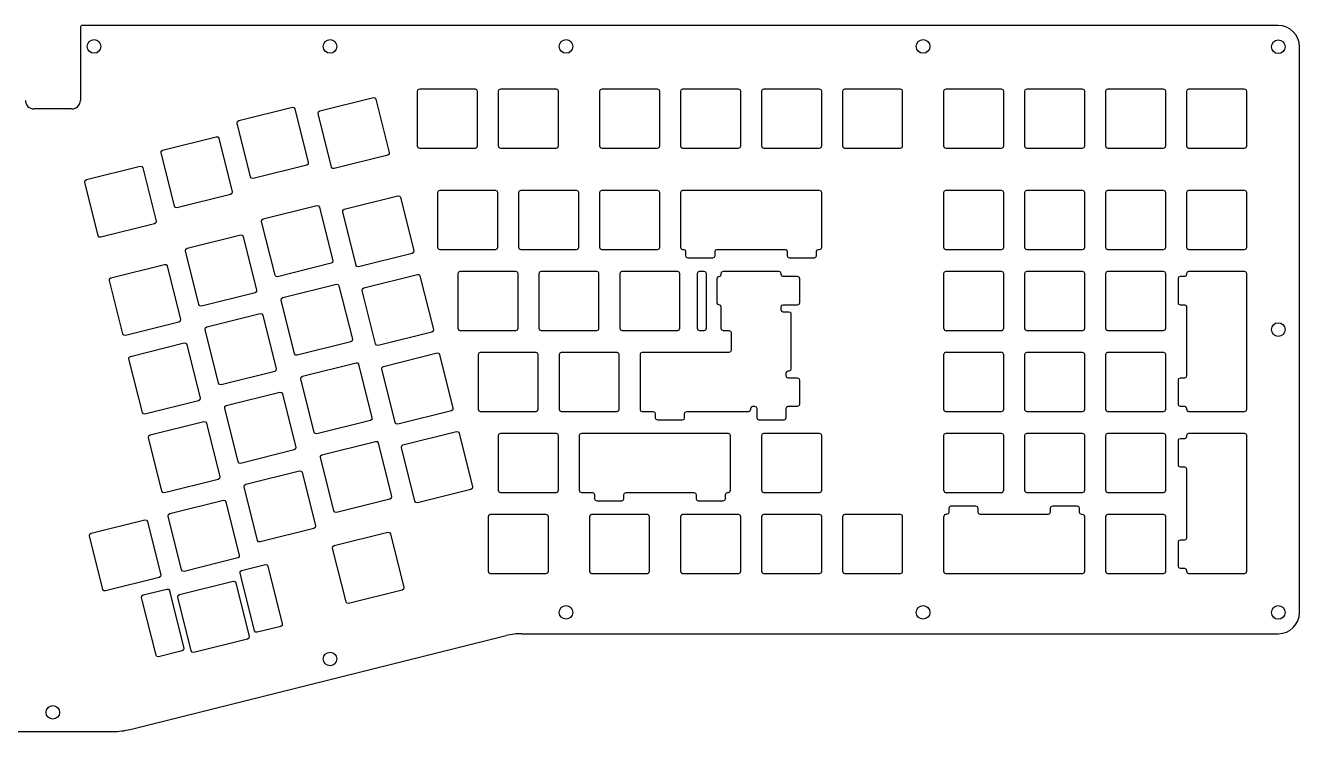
# Model space of a CAD drawing. Header units: millimetres. Extents: x -233 to 233, y -83 to 83.
# Drawn here: x -66.3 to 233.5, y -83 to 83 of the extents above; entities that cross this region are included whole.
import ezdxf

# ---------------------------------------------------------------- set-up
doc = ezdxf.new("R2010")
doc.units = ezdxf.units.MM
doc.layers.add('CUTOUTS', color=1, linetype='CONTINUOUS')
doc.layers.add('PERIMETER', color=5, linetype='CONTINUOUS')

msp = doc.modelspace()

# ---------------------------------------------------------------- linework, layer by layer
at = {"layer": 'CUTOUTS'}
for p, q in [((2.95, 62.93), (15.57, 66.07)), ((15.57, 66.07), (15.95, 66.02)), ((15.95, 66.02), (16.17, 65.71)), ((25.99, 67.6), (26.14, 67.95)), ((25.99, 54.6), (25.99, 67.6)), ((26.14, 67.95), (26.49, 68.1)), ((26.49, 68.1), (39.49, 68.1)), ((39.49, 68.1), (39.85, 67.95)), ((39.85, 67.95), (39.99, 67.6)), ((39.99, 67.6), (39.99, 54.6)), ((45.04, 67.6), (45.19, 67.95)), ((45.04, 54.6), (45.04, 67.6)), ((45.19, 67.95), (45.54, 68.1)), ((45.54, 68.1), (58.54, 68.1)), ((58.54, 68.1), (58.9, 67.95)), ((58.9, 67.95), (59.04, 67.6)), ((59.04, 67.6), (59.04, 54.6)), ((68.86, 67.6), (69, 67.95)), ((68.86, 54.6), (68.86, 67.6)), ((69, 67.95), (69.36, 68.1)), ((69.36, 68.1), (82.36, 68.1)), ((82.36, 68.1), (82.71, 67.95)), ((82.71, 67.95), (82.86, 67.6)), ((82.86, 67.6), (82.86, 54.6)), ((87.91, 67.6), (88.05, 67.95)), ((87.91, 54.6), (87.91, 67.6)), ((88.05, 67.95), (88.41, 68.1)), ((88.41, 68.1), (101.41, 68.1)), ((101.41, 68.1), (101.76, 67.95)), ((101.76, 67.95), (101.91, 67.6)), ((101.91, 67.6), (101.91, 54.6)), ((106.96, 67.6), (107.1, 67.95)), ((106.96, 54.6), (106.96, 67.6)), ((107.1, 67.95), (107.46, 68.1)), ((107.46, 68.1), (120.46, 68.1)), ((120.46, 68.1), (120.81, 67.95)), ((120.81, 67.95), (120.96, 67.6)), ((120.96, 67.6), (120.96, 54.6)), ((126.01, 67.6), (126.15, 67.95)), ((126.01, 54.6), (126.01, 67.6)), ((126.15, 67.95), (126.51, 68.1)), ((126.51, 68.1), (139.51, 68.1)), ((139.51, 68.1), (139.86, 67.95)), ((139.86, 67.95), (140.01, 67.6)), ((140.01, 67.6), (140.01, 54.6)), ((149.8, 67.6), (149.94, 67.95)), ((149.8, 54.6), (149.8, 67.6)), ((149.94, 67.95), (150.3, 68.1)), ((150.3, 68.1), (163.3, 68.1)), ((163.3, 68.1), (163.65, 67.95)), ((163.65, 67.95), (163.8, 67.6)), ((163.8, 67.6), (163.8, 54.6)), ((168.85, 67.6), (168.99, 67.95)), ((168.85, 54.6), (168.85, 67.6)), ((168.99, 67.95), (169.35, 68.1)), ((169.35, 68.1), (182.35, 68.1)), ((182.35, 68.1), (182.7, 67.95)), ((182.7, 67.95), (182.85, 67.6)), ((182.85, 67.6), (182.85, 54.6)), ((187.9, 67.6), (188.04, 67.95)), ((187.9, 54.6), (187.9, 67.6)), ((188.04, 67.95), (188.4, 68.1)), ((188.4, 68.1), (201.4, 68.1)), ((201.4, 68.1), (201.75, 67.95)), ((201.75, 67.95), (201.9, 67.6)), ((201.9, 67.6), (201.9, 54.6)), ((206.95, 67.6), (207.09, 67.95)), ((206.95, 54.6), (206.95, 67.6)), ((207.09, 67.95), (207.45, 68.1)), ((207.45, 68.1), (220.45, 68.1)), ((220.45, 68.1), (220.8, 67.95)), ((220.8, 67.95), (220.95, 67.6)), ((220.95, 67.6), (220.95, 54.6)), ((-16.11, 60.63), (-3.49, 63.78)), ((-3.49, 63.78), (-3.11, 63.72)), ((-3.11, 63.72), (-2.89, 63.41)), ((-2.89, 63.41), (0.26, 50.8)), ((16.17, 65.71), (19.32, 53.1)), ((-16.47, 60.02), (-16.41, 60.4)), ((-13.33, 47.41), (-16.47, 60.02)), ((-16.41, 60.4), (-16.11, 60.63)), ((2.59, 62.32), (2.65, 62.7)), ((5.73, 49.71), (2.59, 62.32)), ((2.65, 62.7), (2.95, 62.93)), ((-34.01, 53.71), (-21.4, 56.86)), ((-21.4, 56.86), (-21.02, 56.8)), ((-21.02, 56.8), (-20.79, 56.49)), ((-20.79, 56.49), (-17.65, 43.88)), ((26.14, 54.25), (25.99, 54.6)), ((26.49, 54.1), (26.14, 54.25)), ((39.49, 54.1), (26.49, 54.1)), ((39.85, 54.25), (39.49, 54.1)), ((39.99, 54.6), (39.85, 54.25)), ((45.19, 54.25), (45.04, 54.6)), ((45.54, 54.1), (45.19, 54.25)), ((58.54, 54.1), (45.54, 54.1)), ((58.9, 54.25), (58.54, 54.1)), ((59.04, 54.6), (58.9, 54.25)), ((69, 54.25), (68.86, 54.6)), ((69.36, 54.1), (69, 54.25)), ((82.36, 54.1), (69.36, 54.1)), ((82.71, 54.25), (82.36, 54.1)), ((82.86, 54.6), (82.71, 54.25)), ((88.05, 54.25), (87.91, 54.6)), ((88.41, 54.1), (88.05, 54.25)), ((101.41, 54.1), (88.41, 54.1)), ((101.76, 54.25), (101.41, 54.1)), ((101.91, 54.6), (101.76, 54.25)), ((107.1, 54.25), (106.96, 54.6)), ((107.46, 54.1), (107.1, 54.25)), ((120.46, 54.1), (107.46, 54.1)), ((120.81, 54.25), (120.46, 54.1)), ((120.96, 54.6), (120.81, 54.25)), ((126.15, 54.25), (126.01, 54.6)), ((126.51, 54.1), (126.15, 54.25)), ((139.51, 54.1), (126.51, 54.1)), ((139.86, 54.25), (139.51, 54.1)), ((140.01, 54.6), (139.86, 54.25)), ((149.94, 54.25), (149.8, 54.6)), ((150.3, 54.1), (149.94, 54.25)), ((163.3, 54.1), (150.3, 54.1)), ((163.65, 54.25), (163.3, 54.1)), ((163.8, 54.6), (163.65, 54.25)), ((168.99, 54.25), (168.85, 54.6)), ((169.35, 54.1), (168.99, 54.25)), ((182.35, 54.1), (169.35, 54.1)), ((182.7, 54.25), (182.35, 54.1)), ((182.85, 54.6), (182.7, 54.25)), ((188.04, 54.25), (187.9, 54.6)), ((188.4, 54.1), (188.04, 54.25)), ((201.4, 54.1), (188.4, 54.1)), ((201.75, 54.25), (201.4, 54.1)), ((201.9, 54.6), (201.75, 54.25)), ((207.09, 54.25), (206.95, 54.6)), ((207.45, 54.1), (207.09, 54.25)), ((220.45, 54.1), (207.45, 54.1)), ((220.8, 54.25), (220.45, 54.1)), ((220.95, 54.6), (220.8, 54.25)), ((-34.38, 53.11), (-34.32, 53.48)), ((-31.23, 40.49), (-34.38, 53.11)), ((-34.32, 53.48), (-34.01, 53.71)), ((18.95, 52.49), (6.34, 49.35)), ((19.26, 52.72), (18.95, 52.49)), ((19.32, 53.1), (19.26, 52.72)), ((-51.92, 46.79), (-39.31, 49.94)), ((-39.31, 49.94), (-38.93, 49.88)), ((-38.93, 49.88), (-38.7, 49.57)), ((-38.7, 49.57), (-35.56, 36.96)), ((-0.11, 50.19), (-12.72, 47.05)), ((0.2, 50.42), (-0.11, 50.19)), ((0.26, 50.8), (0.2, 50.42)), ((5.96, 49.4), (5.73, 49.71)), ((6.34, 49.35), (5.96, 49.4)), ((-52.29, 46.19), (-52.23, 46.57)), ((-49.14, 33.57), (-52.29, 46.19)), ((-52.23, 46.57), (-51.92, 46.79)), ((-13.1, 47.1), (-13.33, 47.41)), ((-12.72, 47.05), (-13.1, 47.1)), ((-18.01, 43.27), (-30.63, 40.13)), ((-17.71, 43.5), (-18.01, 43.27)), ((-17.65, 43.88), (-17.71, 43.5)), ((8.71, 39.82), (21.33, 42.97)), ((21.33, 42.97), (21.71, 42.91)), ((21.71, 42.91), (21.93, 42.6)), ((21.93, 42.6), (25.08, 29.99)), ((30.76, 43.79), (30.9, 44.14)), ((30.76, 30.79), (30.76, 43.79)), ((30.9, 44.14), (31.26, 44.29)), ((31.26, 44.29), (44.26, 44.29)), ((44.26, 44.29), (44.61, 44.14)), ((44.61, 44.14), (44.76, 43.79)), ((44.76, 43.79), (44.76, 30.79)), ((49.81, 43.79), (49.95, 44.14)), ((49.81, 30.79), (49.81, 43.79)), ((49.95, 44.14), (50.31, 44.29)), ((50.31, 44.29), (63.31, 44.29)), ((63.31, 44.29), (63.66, 44.14)), ((63.66, 44.14), (63.81, 43.79)), ((63.81, 43.79), (63.81, 30.79)), ((68.86, 43.79), (69, 44.14)), ((68.86, 30.79), (68.86, 43.79)), ((69, 44.14), (69.36, 44.29)), ((69.36, 44.29), (82.36, 44.29)), ((82.36, 44.29), (82.71, 44.14)), ((82.71, 44.14), (82.86, 43.79)), ((82.86, 43.79), (82.86, 30.79)), ((87.91, 43.79), (88.05, 44.14)), ((87.91, 30.79), (87.91, 43.79)), ((88.05, 44.14), (88.41, 44.29)), ((88.41, 44.29), (120.46, 44.29)), ((120.46, 44.29), (120.81, 44.14)), ((120.81, 44.14), (120.96, 43.79)), ((120.96, 43.79), (120.96, 30.79)), ((149.8, 43.79), (149.94, 44.14)), ((149.8, 30.79), (149.8, 43.79)), ((149.94, 44.14), (150.3, 44.29)), ((150.3, 44.29), (163.3, 44.29)), ((163.3, 44.29), (163.65, 44.14)), ((163.65, 44.14), (163.8, 43.79)), ((163.8, 43.79), (163.8, 30.79)), ((168.85, 43.79), (168.99, 44.14)), ((168.85, 30.79), (168.85, 43.79)), ((168.99, 44.14), (169.35, 44.29)), ((169.35, 44.29), (182.35, 44.29)), ((182.35, 44.29), (182.7, 44.14)), ((182.7, 44.14), (182.85, 43.79)), ((182.85, 43.79), (182.85, 30.79)), ((187.9, 43.79), (188.04, 44.14)), ((187.9, 30.79), (187.9, 43.79)), ((188.04, 44.14), (188.4, 44.29)), ((188.4, 44.29), (201.4, 44.29)), ((201.4, 44.29), (201.75, 44.14)), ((201.75, 44.14), (201.9, 43.79)), ((201.9, 43.79), (201.9, 30.79)), ((206.95, 43.79), (207.09, 44.14)), ((206.95, 30.79), (206.95, 43.79)), ((207.09, 44.14), (207.45, 44.29)), ((207.45, 44.29), (220.45, 44.29)), ((220.45, 44.29), (220.8, 44.14)), ((220.8, 44.14), (220.95, 43.79)), ((220.95, 43.79), (220.95, 30.79)), ((-31.01, 40.18), (-31.23, 40.49)), ((-30.63, 40.13), (-31.01, 40.18)), ((-10.35, 37.53), (2.27, 40.67)), ((2.27, 40.67), (2.65, 40.61)), ((2.65, 40.61), (2.87, 40.31)), ((2.87, 40.31), (6.02, 27.69)), ((8.35, 39.22), (8.41, 39.6)), ((11.5, 26.6), (8.35, 39.22)), ((8.41, 39.6), (8.71, 39.82)), ((-35.92, 36.35), (-48.54, 33.21)), ((-35.61, 36.58), (-35.92, 36.35)), ((-35.56, 36.96), (-35.61, 36.58)), ((-10.71, 36.92), (-10.65, 37.3)), ((-7.56, 24.31), (-10.71, 36.92)), ((-10.65, 37.3), (-10.35, 37.53)), ((-48.91, 33.27), (-49.14, 33.57)), ((-48.54, 33.21), (-48.91, 33.27)), ((-28.25, 30.61), (-15.64, 33.75)), ((-15.64, 33.75), (-15.26, 33.7)), ((-15.26, 33.7), (-15.03, 33.39)), ((-15.03, 33.39), (-11.89, 20.77)), ((-28.62, 30), (-28.56, 30.38)), ((-25.47, 17.39), (-28.62, 30)), ((-28.56, 30.38), (-28.25, 30.61)), ((25.08, 29.99), (25.02, 29.61)), ((30.9, 30.43), (30.76, 30.79)), ((31.26, 30.29), (30.9, 30.43)), ((44.26, 30.29), (31.26, 30.29)), ((44.61, 30.43), (44.26, 30.29)), ((44.76, 30.79), (44.61, 30.43)), ((49.95, 30.43), (49.81, 30.79)), ((50.31, 30.29), (49.95, 30.43)), ((63.31, 30.29), (50.31, 30.29)), ((63.66, 30.43), (63.31, 30.29)), ((63.81, 30.79), (63.66, 30.43)), ((69, 30.43), (68.86, 30.79)), ((69.36, 30.29), (69, 30.43)), ((82.36, 30.29), (69.36, 30.29)), ((82.71, 30.43), (82.36, 30.29)), ((82.86, 30.79), (82.71, 30.43)), ((88.05, 30.43), (87.91, 30.79)), ((88.41, 30.29), (88.05, 30.43)), ((88.62, 30.29), (88.41, 30.29)), ((88.97, 30.14), (88.62, 30.29)), ((89.12, 29.79), (88.97, 30.14)), ((96.01, 30.14), (95.87, 29.79)), ((96.37, 30.29), (96.01, 30.14)), ((112.49, 30.29), (96.37, 30.29)), ((112.85, 30.14), (112.49, 30.29)), ((112.99, 29.79), (112.85, 30.14)), ((119.89, 30.14), (119.74, 29.79)), ((120.24, 30.29), (119.89, 30.14)), ((120.46, 30.29), (120.24, 30.29)), ((120.81, 30.43), (120.46, 30.29)), ((120.96, 30.79), (120.81, 30.43)), ((149.94, 30.43), (149.8, 30.79)), ((150.3, 30.29), (149.94, 30.43)), ((163.3, 30.29), (150.3, 30.29)), ((163.65, 30.43), (163.3, 30.29)), ((163.8, 30.79), (163.65, 30.43)), ((168.99, 30.43), (168.85, 30.79)), ((169.35, 30.29), (168.99, 30.43)), ((182.35, 30.29), (169.35, 30.29)), ((182.7, 30.43), (182.35, 30.29)), ((182.85, 30.79), (182.7, 30.43)), ((188.04, 30.43), (187.9, 30.79)), ((188.4, 30.29), (188.04, 30.43)), ((201.4, 30.29), (188.4, 30.29)), ((201.75, 30.43), (201.4, 30.29)), ((201.9, 30.79), (201.75, 30.43)), ((207.09, 30.43), (206.95, 30.79)), ((207.45, 30.29), (207.09, 30.43)), ((220.45, 30.29), (207.45, 30.29)), ((220.8, 30.43), (220.45, 30.29)), ((220.95, 30.79), (220.8, 30.43)), ((5.66, 27.09), (-6.96, 23.94)), ((5.96, 27.31), (5.66, 27.09)), ((6.02, 27.69), (5.96, 27.31)), ((24.72, 29.38), (12.1, 26.24)), ((25.02, 29.61), (24.72, 29.38)), ((89.12, 28.79), (89.12, 29.79)), ((89.26, 28.43), (89.12, 28.79)), ((89.62, 28.29), (89.26, 28.43)), ((95.37, 28.29), (89.62, 28.29)), ((95.72, 28.43), (95.37, 28.29)), ((95.87, 28.79), (95.72, 28.43)), ((95.87, 29.79), (95.87, 28.79)), ((112.99, 28.79), (112.99, 29.79)), ((113.14, 28.43), (112.99, 28.79)), ((113.49, 28.29), (113.14, 28.43)), ((119.24, 28.29), (113.49, 28.29)), ((119.6, 28.43), (119.24, 28.29)), ((119.74, 28.79), (119.6, 28.43)), ((119.74, 29.79), (119.74, 28.79)), ((-46.16, 23.69), (-33.55, 26.83)), ((-33.55, 26.83), (-33.17, 26.78)), ((-33.17, 26.78), (-32.94, 26.47)), ((-32.94, 26.47), (-29.8, 13.85)), ((-7.34, 24), (-7.56, 24.31)), ((-6.96, 23.94), (-7.34, 24)), ((11.72, 26.3), (11.5, 26.6)), ((12.1, 26.24), (11.72, 26.3)), ((13.32, 21.34), (25.94, 24.48)), ((25.94, 24.48), (26.32, 24.43)), ((26.32, 24.43), (26.54, 24.12)), ((26.54, 24.12), (29.69, 11.51)), ((35.52, 24.74), (35.66, 25.09)), ((35.52, 11.74), (35.52, 24.74)), ((35.66, 25.09), (36.02, 25.24)), ((36.02, 25.24), (49.02, 25.24)), ((49.02, 25.24), (49.37, 25.09)), ((49.37, 25.09), (49.52, 24.74)), ((49.52, 24.74), (49.52, 11.74)), ((54.57, 24.74), (54.71, 25.09)), ((54.57, 11.74), (54.57, 24.74)), ((54.71, 25.09), (55.07, 25.24)), ((55.07, 25.24), (68.07, 25.24)), ((68.07, 25.24), (68.42, 25.09)), ((68.42, 25.09), (68.57, 24.74)), ((68.57, 24.74), (68.57, 11.74)), ((73.62, 24.74), (73.76, 25.09)), ((73.62, 11.74), (73.62, 24.74)), ((73.76, 25.09), (74.12, 25.24)), ((74.12, 25.24), (87.12, 25.24)), ((87.12, 25.24), (87.47, 25.09)), ((87.47, 25.09), (87.62, 24.74)), ((87.62, 24.74), (87.62, 11.74)), ((91.83, 24.74), (91.98, 25.09)), ((91.83, 11.74), (91.83, 24.74)), ((91.98, 25.09), (92.33, 25.24)), ((92.33, 25.24), (93.33, 25.24)), ((93.33, 25.24), (93.68, 25.09)), ((93.68, 25.09), (93.83, 24.74)), ((93.83, 24.74), (93.83, 11.74)), ((96.58, 23.88), (97.28, 24.17)), ((97.28, 24.17), (97.43, 24.53)), ((97.43, 24.74), (97.58, 25.09)), ((97.43, 24.53), (97.43, 24.74)), ((97.58, 25.09), (97.93, 25.24)), ((97.93, 25.24), (110.93, 25.24)), ((110.93, 25.24), (111.28, 25.09)), ((111.28, 25.09), (111.43, 24.74)), ((111.43, 24.74), (111.43, 24.53)), ((111.43, 24.53), (111.58, 24.17)), ((111.58, 24.17), (111.93, 24.03)), ((111.93, 24.03), (115.31, 24.03)), ((115.31, 24.03), (115.67, 23.88)), ((149.8, 24.74), (149.94, 25.09)), ((149.8, 11.74), (149.8, 24.74)), ((149.94, 25.09), (150.3, 25.24)), ((150.3, 25.24), (163.3, 25.24)), ((163.3, 25.24), (163.65, 25.09)), ((163.65, 25.09), (163.8, 24.74)), ((163.8, 24.74), (163.8, 11.74)), ((168.85, 24.74), (168.99, 25.09)), ((168.85, 11.74), (168.85, 24.74)), ((168.99, 25.09), (169.35, 25.24)), ((169.35, 25.24), (182.35, 25.24)), ((182.35, 25.24), (182.7, 25.09)), ((182.7, 25.09), (182.85, 24.74)), ((182.85, 24.74), (182.85, 11.74)), ((187.9, 24.74), (188.04, 25.09)), ((187.9, 11.74), (187.9, 24.74)), ((188.04, 25.09), (188.4, 25.24)), ((188.4, 25.24), (201.4, 25.24)), ((201.4, 25.24), (201.75, 25.09)), ((201.75, 25.09), (201.9, 24.74)), ((201.9, 24.74), (201.9, 11.74)), ((205.09, 23.88), (205.45, 24.03)), ((205.45, 24.03), (206.45, 24.03)), ((206.45, 24.03), (206.8, 24.17)), ((206.8, 24.17), (206.95, 24.53)), ((206.95, 24.74), (207.09, 25.09)), ((206.95, 24.53), (206.95, 24.74)), ((207.09, 25.09), (207.45, 25.24)), ((207.45, 25.24), (220.45, 25.24)), ((220.45, 25.24), (220.8, 25.09)), ((220.8, 25.09), (220.95, 24.74)), ((220.95, 24.74), (220.95, -7.31)), ((-46.53, 23.08), (-46.47, 23.46)), ((-43.38, 10.47), (-46.53, 23.08)), ((-46.47, 23.46), (-46.16, 23.69)), ((-5.74, 19.04), (6.88, 22.19)), ((6.88, 22.19), (7.26, 22.13)), ((7.26, 22.13), (7.48, 21.82)), ((7.48, 21.82), (10.63, 9.21)), ((12.96, 20.73), (13.02, 21.11)), ((13.02, 21.11), (13.32, 21.34)), ((96.43, 23.53), (96.58, 23.88)), ((96.43, 17.78), (96.43, 23.53)), ((115.67, 23.88), (115.81, 23.53)), ((115.81, 23.53), (115.81, 17.78)), ((204.95, 23.53), (205.09, 23.88)), ((204.95, 17.78), (204.95, 23.53)), ((-12.25, 20.17), (-24.87, 17.02)), ((-11.95, 20.4), (-12.25, 20.17)), ((-11.89, 20.77), (-11.95, 20.4)), ((-6.1, 18.44), (-6.04, 18.81)), ((-2.96, 5.82), (-6.1, 18.44)), ((-6.04, 18.81), (-5.74, 19.04)), ((16.1, 8.12), (12.96, 20.73)), ((-25.25, 17.08), (-25.47, 17.39)), ((-24.87, 17.02), (-25.25, 17.08)), ((-23.64, 12.12), (-11.03, 15.27)), ((-11.03, 15.27), (-10.65, 15.21)), ((-10.65, 15.21), (-10.42, 14.9)), ((96.58, 17.42), (96.43, 17.78)), ((97.28, 17.13), (96.58, 17.42)), ((97.43, 16.78), (97.28, 17.13)), ((97.43, 11.74), (97.43, 16.78)), ((111.58, 17.13), (111.43, 16.78)), ((111.43, 16.78), (111.43, 16.21)), ((111.43, 16.21), (111.58, 15.86)), ((111.93, 17.28), (111.58, 17.13)), ((111.58, 15.86), (111.93, 15.71)), ((115.31, 17.28), (111.93, 17.28)), ((111.93, 15.71), (113.31, 15.71)), ((113.31, 15.71), (113.67, 15.57)), ((113.67, 15.57), (113.81, 15.21)), ((113.81, 15.21), (113.81, 2.21)), ((115.67, 17.42), (115.31, 17.28)), ((115.81, 17.78), (115.67, 17.42)), ((205.09, 17.42), (204.95, 17.78)), ((205.45, 17.28), (205.09, 17.42)), ((206.45, 17.28), (205.45, 17.28)), ((206.8, 17.13), (206.45, 17.28)), ((206.95, 16.78), (206.8, 17.13)), ((206.95, 0.65), (206.95, 16.78)), ((-30.16, 13.25), (-42.77, 10.1)), ((-29.85, 13.48), (-30.16, 13.25)), ((-29.8, 13.85), (-29.85, 13.48)), ((-23.95, 11.9), (-23.64, 12.12)), ((-10.42, 14.9), (-7.28, 2.29)), ((-43.15, 10.16), (-43.38, 10.47)), ((-42.77, 10.1), (-43.15, 10.16)), ((-24.01, 11.52), (-23.95, 11.9)), ((-20.86, -1.1), (-24.01, 11.52)), ((10.63, 9.21), (10.57, 8.83)), ((29.32, 10.9), (16.71, 7.76)), ((29.63, 11.13), (29.32, 10.9)), ((29.69, 11.51), (29.63, 11.13)), ((35.66, 11.38), (35.52, 11.74)), ((36.02, 11.24), (35.66, 11.38)), ((49.02, 11.24), (36.02, 11.24)), ((49.37, 11.38), (49.02, 11.24)), ((49.52, 11.74), (49.37, 11.38)), ((54.71, 11.38), (54.57, 11.74)), ((55.07, 11.24), (54.71, 11.38)), ((68.07, 11.24), (55.07, 11.24)), ((68.42, 11.38), (68.07, 11.24)), ((68.57, 11.74), (68.42, 11.38)), ((73.76, 11.38), (73.62, 11.74)), ((74.12, 11.24), (73.76, 11.38)), ((87.12, 11.24), (74.12, 11.24)), ((87.47, 11.38), (87.12, 11.24)), ((87.62, 11.74), (87.47, 11.38)), ((91.98, 11.38), (91.83, 11.74)), ((92.33, 11.24), (91.98, 11.38)), ((93.33, 11.24), (92.33, 11.24)), ((93.68, 11.38), (93.33, 11.24)), ((93.83, 11.74), (93.68, 11.38)), ((97.58, 11.38), (97.43, 11.74)), ((97.93, 11.24), (97.58, 11.38)), ((99.31, 11.24), (97.93, 11.24)), ((99.67, 11.09), (99.31, 11.24)), ((99.81, 10.74), (99.67, 11.09)), ((99.81, 6.69), (99.81, 10.74)), ((163.3, 11.24), (150.3, 11.24)), ((168.99, 11.38), (168.85, 11.74)), ((169.35, 11.24), (168.99, 11.38)), ((182.35, 11.24), (169.35, 11.24)), ((182.7, 11.38), (182.35, 11.24)), ((182.85, 11.74), (182.7, 11.38)), ((188.04, 11.38), (187.9, 11.74)), ((188.4, 11.24), (188.04, 11.38)), ((201.4, 11.24), (188.4, 11.24)), ((201.75, 11.38), (201.4, 11.24)), ((201.9, 11.74), (201.75, 11.38)), ((-41.55, 5.2), (-28.94, 8.35)), ((-28.94, 8.35), (-28.56, 8.29)), ((-28.56, 8.29), (-28.33, 7.98)), ((-28.33, 7.98), (-25.19, -4.63)), ((10.26, 8.6), (-2.35, 5.46)), ((10.57, 8.83), (10.26, 8.6)), ((16.33, 7.81), (16.1, 8.12)), ((16.71, 7.76), (16.33, 7.81)), ((17.93, 2.86), (30.55, 6)), ((30.55, 6), (30.92, 5.94)), ((40.28, 5.69), (40.43, 6.04)), ((40.43, 6.04), (40.78, 6.19)), ((40.78, 6.19), (53.78, 6.19)), ((53.78, 6.19), (54.13, 6.04)), ((54.13, 6.04), (54.28, 5.69)), ((59.33, 5.69), (59.48, 6.04)), ((59.48, 6.04), (59.83, 6.19)), ((59.83, 6.19), (72.83, 6.19)), ((72.83, 6.19), (73.18, 6.04)), ((73.18, 6.04), (73.33, 5.69)), ((78.38, 5.69), (78.53, 6.04)), ((78.53, 6.04), (78.88, 6.19)), ((78.88, 6.19), (99.31, 6.19)), ((99.31, 6.19), (99.67, 6.33)), ((99.67, 6.33), (99.81, 6.69)), ((150.3, 6.19), (163.3, 6.19)), ((168.85, 5.69), (168.99, 6.04)), ((168.99, 6.04), (169.35, 6.19)), ((169.35, 6.19), (182.35, 6.19)), ((182.35, 6.19), (182.7, 6.04)), ((182.7, 6.04), (182.85, 5.69)), ((187.9, 5.69), (188.04, 6.04)), ((188.04, 6.04), (188.4, 6.19)), ((188.4, 6.19), (201.4, 6.19)), ((201.4, 6.19), (201.75, 6.04)), ((201.75, 6.04), (201.9, 5.69)), ((-41.92, 4.6), (-41.86, 4.98)), ((-38.77, -8.02), (-41.92, 4.6)), ((-41.86, 4.98), (-41.55, 5.2)), ((-2.73, 5.51), (-2.96, 5.82)), ((-2.35, 5.46), (-2.73, 5.51)), ((-1.13, 0.56), (11.49, 3.7)), ((11.49, 3.7), (11.86, 3.65)), ((11.86, 3.65), (12.09, 3.34)), ((12.09, 3.34), (15.24, -9.28)), ((30.92, 5.94), (31.15, 5.64)), ((31.15, 5.64), (34.3, -6.98)), ((40.28, -7.31), (40.28, 5.69)), ((54.28, 5.69), (54.28, -7.31)), ((59.33, -7.31), (59.33, 5.69)), ((73.33, 5.69), (73.33, -7.31)), ((78.38, -7.31), (78.38, 5.69)), ((149.8, -7.31), (149.8, 5.69)), ((163.8, 5.69), (163.8, -7.31)), ((168.85, -7.31), (168.85, 5.69)), ((182.85, 5.69), (182.85, -7.31)), ((187.9, -7.31), (187.9, 5.69)), ((201.9, 5.69), (201.9, -7.31)), ((-7.64, 1.68), (-20.26, -1.46)), ((-7.34, 1.91), (-7.64, 1.68)), ((-7.28, 2.29), (-7.34, 1.91)), ((-1.49, -0.05), (-1.44, 0.33)), ((-1.44, 0.33), (-1.13, 0.56)), ((17.57, 2.25), (17.62, 2.63)), ((20.71, -10.36), (17.57, 2.25)), ((17.62, 2.63), (17.93, 2.86)), ((112.75, 1.57), (112.6, 1.21)), ((112.6, 1.21), (112.6, 0.65)), ((112.6, 0.65), (112.75, 0.3)), ((113.1, 1.71), (112.75, 1.57)), ((112.75, 0.3), (113.1, 0.15)), ((113.31, 1.71), (113.1, 1.71)), ((113.1, 0.15), (115.31, 0.15)), ((113.67, 1.86), (113.31, 1.71)), ((113.81, 2.21), (113.67, 1.86)), ((115.31, 0.15), (115.67, 0)), ((115.67, 0), (115.81, -0.35)), ((204.95, -0.35), (205.09, 0)), ((205.09, 0), (205.45, 0.15)), ((205.45, 0.15), (206.45, 0.15)), ((206.45, 0.15), (206.8, 0.3)), ((206.8, 0.3), (206.95, 0.65)), ((-20.64, -1.4), (-20.86, -1.1)), ((-20.26, -1.46), (-20.64, -1.4)), ((1.65, -12.66), (-1.49, -0.05)), ((115.81, -0.35), (115.81, -6.1)), ((204.95, -6.1), (204.95, -0.35)), ((-25.55, -5.24), (-38.17, -8.38)), ((-25.24, -5.01), (-25.55, -5.24)), ((-25.19, -4.63), (-25.24, -5.01)), ((-19.04, -6.36), (-6.42, -3.22)), ((-6.42, -3.22), (-6.04, -3.27)), ((-6.04, -3.27), (-5.82, -3.58)), ((-5.82, -3.58), (-2.67, -16.19)), ((-38.54, -8.32), (-38.77, -8.02)), ((-38.17, -8.38), (-38.54, -8.32)), ((-19.4, -6.97), (-19.34, -6.59)), ((-16.26, -19.58), (-19.4, -6.97)), ((-19.34, -6.59), (-19.04, -6.36)), ((33.93, -7.58), (21.32, -10.73)), ((34.24, -7.36), (33.93, -7.58)), ((34.3, -6.98), (34.24, -7.36)), ((40.43, -7.67), (40.28, -7.31)), ((40.78, -7.81), (40.43, -7.67)), ((53.78, -7.81), (40.78, -7.81)), ((54.13, -7.67), (53.78, -7.81)), ((54.28, -7.31), (54.13, -7.67)), ((59.48, -7.67), (59.33, -7.31)), ((59.83, -7.81), (59.48, -7.67)), ((72.83, -7.81), (59.83, -7.81)), ((73.18, -7.67), (72.83, -7.81)), ((73.33, -7.31), (73.18, -7.67)), ((78.53, -7.67), (78.38, -7.31)), ((78.88, -7.81), (78.53, -7.67)), ((81.47, -7.81), (78.88, -7.81)), ((81.83, -7.96), (81.47, -7.81)), ((81.97, -8.31), (81.83, -7.96)), ((81.97, -9.31), (81.97, -8.31)), ((88.87, -7.96), (88.72, -8.31)), ((88.72, -8.31), (88.72, -9.31)), ((89.22, -7.81), (88.87, -7.96)), ((103.79, -7.81), (89.22, -7.81)), ((104.14, -7.67), (103.79, -7.81)), ((104.29, -7.31), (104.14, -7.67)), ((104.43, -6.75), (104.29, -7.1)), ((104.29, -7.1), (104.29, -7.31)), ((104.79, -6.6), (104.43, -6.75)), ((105.35, -6.6), (104.79, -6.6)), ((105.7, -6.75), (105.35, -6.6)), ((105.85, -7.1), (105.7, -6.75)), ((105.85, -9.31), (105.85, -7.1)), ((112.75, -6.75), (112.6, -7.1)), ((112.6, -7.1), (112.6, -9.31)), ((113.1, -6.6), (112.75, -6.75)), ((115.31, -6.6), (113.1, -6.6)), ((115.67, -6.45), (115.31, -6.6)), ((115.81, -6.1), (115.67, -6.45)), ((149.94, -7.67), (149.8, -7.31)), ((150.3, -7.81), (149.94, -7.67)), ((163.3, -7.81), (150.3, -7.81)), ((163.65, -7.67), (163.3, -7.81)), ((163.8, -7.31), (163.65, -7.67)), ((168.99, -7.67), (168.85, -7.31)), ((169.35, -7.81), (168.99, -7.67)), ((182.35, -7.81), (169.35, -7.81)), ((182.7, -7.67), (182.35, -7.81)), ((182.85, -7.31), (182.7, -7.67)), ((188.04, -7.67), (187.9, -7.31)), ((188.4, -7.81), (188.04, -7.67)), ((201.4, -7.81), (188.4, -7.81)), ((201.75, -7.67), (201.4, -7.81)), ((201.9, -7.31), (201.75, -7.67)), ((205.09, -6.45), (204.95, -6.1)), ((205.45, -6.6), (205.09, -6.45)), ((206.45, -6.6), (205.45, -6.6)), ((206.8, -6.75), (206.45, -6.6)), ((206.95, -7.1), (206.8, -6.75)), ((206.95, -7.31), (206.95, -7.1)), ((207.09, -7.67), (206.95, -7.31)), ((207.45, -7.81), (207.09, -7.67)), ((220.45, -7.81), (207.45, -7.81)), ((220.8, -7.67), (220.45, -7.81)), ((220.95, -7.31), (220.8, -7.67)), ((-36.94, -13.28), (-24.33, -10.14)), ((-24.33, -10.14), (-23.95, -10.19)), ((-23.95, -10.19), (-23.72, -10.5)), ((-23.72, -10.5), (-20.58, -23.11)), ((14.87, -9.88), (2.26, -13.03)), ((15.18, -9.65), (14.87, -9.88)), ((15.24, -9.28), (15.18, -9.65)), ((20.94, -10.67), (20.71, -10.36)), ((21.32, -10.73), (20.94, -10.67)), ((82.12, -9.67), (81.97, -9.31)), ((82.47, -9.81), (82.12, -9.67)), ((88.22, -9.81), (82.47, -9.81)), ((88.58, -9.67), (88.22, -9.81)), ((88.72, -9.31), (88.58, -9.67)), ((106, -9.67), (105.85, -9.31)), ((106.35, -9.81), (106, -9.67)), ((112.1, -9.81), (106.35, -9.81)), ((112.45, -9.67), (112.1, -9.81)), ((112.6, -9.31), (112.45, -9.67)), ((-37.31, -13.89), (-37.25, -13.51)), ((-34.16, -26.5), (-37.31, -13.89)), ((-37.25, -13.51), (-36.94, -13.28)), ((1.88, -12.97), (1.65, -12.66)), ((2.26, -13.03), (1.88, -12.97)), ((3.48, -17.93), (16.09, -14.78)), ((16.09, -14.78), (16.47, -14.84)), ((16.47, -14.84), (16.7, -15.15)), ((22.54, -15.63), (35.15, -12.48)), ((35.15, -12.48), (35.53, -12.54)), ((35.53, -12.54), (35.76, -12.85)), ((35.76, -12.85), (38.91, -25.46)), ((45.04, -13.36), (45.19, -13.01)), ((45.04, -26.36), (45.04, -13.36)), ((45.19, -13.01), (45.54, -12.86)), ((45.54, -12.86), (58.54, -12.86)), ((58.54, -12.86), (58.9, -13.01)), ((58.9, -13.01), (59.04, -13.36)), ((59.04, -13.36), (59.04, -26.36)), ((64.09, -13.36), (64.24, -13.01)), ((64.09, -26.36), (64.09, -13.36)), ((64.24, -13.01), (64.59, -12.86)), ((64.59, -12.86), (99.02, -12.86)), ((99.02, -12.86), (99.38, -13.01)), ((99.38, -13.01), (99.52, -13.36)), ((99.52, -13.36), (99.52, -26.36)), ((106.96, -13.36), (107.1, -13.01)), ((106.96, -26.36), (106.96, -13.36)), ((107.1, -13.01), (107.46, -12.86)), ((107.46, -12.86), (120.46, -12.86)), ((120.46, -12.86), (120.81, -13.01)), ((120.81, -13.01), (120.96, -13.36)), ((120.96, -13.36), (120.96, -26.36)), ((149.8, -13.36), (149.94, -13.01)), ((149.8, -26.36), (149.8, -13.36)), ((149.94, -13.01), (150.3, -12.86)), ((150.3, -12.86), (163.3, -12.86)), ((163.3, -12.86), (163.65, -13.01)), ((163.65, -13.01), (163.8, -13.36)), ((163.8, -13.36), (163.8, -26.36)), ((168.85, -13.36), (168.99, -13.01)), ((168.85, -26.36), (168.85, -13.36)), ((168.99, -13.01), (169.35, -12.86)), ((169.35, -12.86), (182.35, -12.86)), ((182.35, -12.86), (182.7, -13.01)), ((182.7, -13.01), (182.85, -13.36)), ((182.85, -13.36), (182.85, -26.36)), ((187.9, -13.36), (188.04, -13.01)), ((187.9, -26.36), (187.9, -13.36)), ((188.04, -13.01), (188.4, -12.86)), ((188.4, -12.86), (201.4, -12.86)), ((201.4, -12.86), (201.75, -13.01)), ((201.75, -13.01), (201.9, -13.36)), ((201.9, -13.36), (201.9, -26.36)), ((204.95, -14.57), (205.09, -14.22)), ((204.95, -20.32), (204.95, -14.57)), ((205.09, -14.22), (205.45, -14.07)), ((205.45, -14.07), (206.45, -14.07)), ((206.45, -14.07), (206.8, -13.93)), ((206.8, -13.93), (206.95, -13.57)), ((206.95, -13.36), (207.09, -13.01)), ((206.95, -13.57), (206.95, -13.36)), ((207.09, -13.01), (207.45, -12.86)), ((207.45, -12.86), (220.45, -12.86)), ((220.45, -12.86), (220.8, -13.01)), ((220.8, -13.01), (220.95, -13.36)), ((220.95, -13.36), (220.95, -45.41)), ((-3.04, -16.8), (-15.65, -19.95)), ((-2.73, -16.57), (-3.04, -16.8)), ((-2.67, -16.19), (-2.73, -16.57)), ((3.17, -18.15), (3.48, -17.93)), ((16.7, -15.15), (19.85, -27.76)), ((22.18, -16.23), (22.23, -15.86)), ((25.32, -28.85), (22.18, -16.23)), ((22.23, -15.86), (22.54, -15.63)), ((-16.03, -19.89), (-16.26, -19.58)), ((-15.65, -19.95), (-16.03, -19.89)), ((3.12, -18.53), (3.17, -18.15)), ((6.26, -31.15), (3.12, -18.53)), ((205.09, -20.68), (204.95, -20.32)), ((205.45, -20.82), (205.09, -20.68)), ((206.45, -20.82), (205.45, -20.82)), ((206.8, -20.97), (206.45, -20.82)), ((206.95, -21.32), (206.8, -20.97)), ((-20.94, -23.72), (-33.56, -26.86)), ((-20.64, -23.49), (-20.94, -23.72)), ((-20.58, -23.11), (-20.64, -23.49)), ((-14.43, -24.85), (-1.81, -21.7)), ((-1.81, -21.7), (-1.44, -21.76)), ((-1.44, -21.76), (-1.21, -22.06)), ((-1.21, -22.06), (1.94, -34.68)), ((206.95, -37.45), (206.95, -21.32)), ((-33.94, -26.81), (-34.16, -26.5)), ((-33.56, -26.86), (-33.94, -26.81)), ((-14.79, -25.45), (-14.74, -25.07)), ((-11.65, -38.07), (-14.79, -25.45)), ((-14.74, -25.07), (-14.43, -24.85)), ((38.54, -26.07), (25.93, -29.21)), ((38.85, -25.84), (38.54, -26.07)), ((38.91, -25.46), (38.85, -25.84)), ((45.19, -26.72), (45.04, -26.36)), ((45.54, -26.86), (45.19, -26.72)), ((58.54, -26.86), (45.54, -26.86)), ((58.9, -26.72), (58.54, -26.86)), ((59.04, -26.36), (58.9, -26.72)), ((64.24, -26.72), (64.09, -26.36)), ((64.59, -26.86), (64.24, -26.72)), ((67.19, -26.86), (64.59, -26.86)), ((67.54, -27.01), (67.19, -26.86)), ((74.94, -26.86), (74.58, -27.01)), ((91.06, -26.86), (74.94, -26.86)), ((91.42, -27.01), (91.06, -26.86)), ((98.81, -26.86), (98.46, -27.01)), ((99.02, -26.86), (98.81, -26.86)), ((99.38, -26.72), (99.02, -26.86)), ((99.52, -26.36), (99.38, -26.72)), ((107.1, -26.72), (106.96, -26.36)), ((107.46, -26.86), (107.1, -26.72)), ((120.46, -26.86), (107.46, -26.86)), ((120.81, -26.72), (120.46, -26.86)), ((120.96, -26.36), (120.81, -26.72)), ((163.3, -26.86), (150.3, -26.86)), ((168.99, -26.72), (168.85, -26.36)), ((169.35, -26.86), (168.99, -26.72)), ((182.35, -26.86), (169.35, -26.86)), ((182.7, -26.72), (182.35, -26.86)), ((182.85, -26.36), (182.7, -26.72)), ((188.04, -26.72), (187.9, -26.36)), ((188.4, -26.86), (188.04, -26.72)), ((201.4, -26.86), (188.4, -26.86)), ((201.75, -26.72), (201.4, -26.86)), ((201.9, -26.36), (201.75, -26.72)), ((-32.34, -31.76), (-19.72, -28.62)), ((-19.72, -28.62), (-19.34, -28.68)), ((-19.34, -28.68), (-19.12, -28.98)), ((-19.12, -28.98), (-15.97, -41.6)), ((19.48, -28.37), (6.87, -31.51)), ((19.79, -28.14), (19.48, -28.37)), ((19.85, -27.76), (19.79, -28.14)), ((25.55, -29.16), (25.32, -28.85)), ((25.93, -29.21), (25.55, -29.16)), ((67.69, -27.36), (67.54, -27.01)), ((67.69, -28.36), (67.69, -27.36)), ((67.83, -28.72), (67.69, -28.36)), ((68.19, -28.86), (67.83, -28.72)), ((73.94, -28.86), (68.19, -28.86)), ((74.29, -28.72), (73.94, -28.86)), ((74.44, -28.36), (74.29, -28.72)), ((74.58, -27.01), (74.44, -27.36)), ((74.44, -27.36), (74.44, -28.36)), ((91.56, -27.36), (91.42, -27.01)), ((91.56, -28.36), (91.56, -27.36)), ((91.71, -28.72), (91.56, -28.36)), ((92.06, -28.86), (91.71, -28.72)), ((97.81, -28.86), (92.06, -28.86)), ((98.17, -28.72), (97.81, -28.86)), ((98.31, -28.36), (98.17, -28.72)), ((98.46, -27.01), (98.31, -27.36)), ((98.31, -27.36), (98.31, -28.36)), ((151.16, -30.06), (151.51, -29.91)), ((151.51, -29.91), (157.26, -29.91)), ((157.26, -29.91), (157.61, -30.06)), ((175.03, -30.06), (175.39, -29.91)), ((175.39, -29.91), (181.14, -29.91)), ((181.14, -29.91), (181.49, -30.06)), ((-32.7, -32.37), (-32.64, -31.99)), ((-29.55, -44.98), (-32.7, -32.37)), ((-32.64, -31.99), (-32.34, -31.76)), ((6.49, -31.45), (6.26, -31.15)), ((6.87, -31.51), (6.49, -31.45)), ((42.66, -32.41), (42.81, -32.06)), ((42.66, -45.41), (42.66, -32.41)), ((42.81, -32.06), (43.16, -31.91)), ((43.16, -31.91), (56.16, -31.91)), ((56.16, -31.91), (56.52, -32.06)), ((56.52, -32.06), (56.66, -32.41)), ((56.66, -32.41), (56.66, -45.41)), ((66.47, -32.41), (66.62, -32.06)), ((66.47, -45.41), (66.47, -32.41)), ((66.62, -32.06), (66.97, -31.91)), ((66.97, -31.91), (79.97, -31.91)), ((79.97, -31.91), (80.33, -32.06)), ((80.33, -32.06), (80.47, -32.41)), ((80.47, -32.41), (80.47, -45.41)), ((87.91, -32.41), (88.05, -32.06)), ((87.91, -45.41), (87.91, -32.41)), ((88.05, -32.06), (88.41, -31.91)), ((88.41, -31.91), (101.41, -31.91)), ((101.41, -31.91), (101.76, -32.06)), ((101.76, -32.06), (101.91, -32.41)), ((101.91, -32.41), (101.91, -45.41)), ((106.96, -32.41), (107.1, -32.06)), ((106.96, -45.41), (106.96, -32.41)), ((107.1, -32.06), (107.46, -31.91)), ((107.46, -31.91), (120.46, -31.91)), ((120.46, -31.91), (120.81, -32.06)), ((120.81, -32.06), (120.96, -32.41)), ((120.96, -32.41), (120.96, -45.41)), ((126.01, -32.41), (126.15, -32.06)), ((126.01, -45.41), (126.01, -32.41)), ((126.15, -32.06), (126.51, -31.91)), ((126.51, -31.91), (139.51, -31.91)), ((139.51, -31.91), (139.86, -32.06)), ((139.86, -32.06), (140.01, -32.41)), ((140.01, -32.41), (140.01, -45.41)), ((149.8, -45.41), (149.8, -32.41)), ((150.3, -31.91), (150.51, -31.91)), ((150.51, -31.91), (150.86, -31.77)), ((150.86, -31.77), (151.01, -31.41)), ((151.01, -30.41), (151.16, -30.06)), ((151.01, -31.41), (151.01, -30.41)), ((157.61, -30.06), (157.76, -30.41)), ((157.76, -30.41), (157.76, -31.41)), ((157.76, -31.41), (157.91, -31.77)), ((157.91, -31.77), (158.26, -31.91)), ((158.26, -31.91), (174.39, -31.91)), ((174.39, -31.91), (174.74, -31.77)), ((174.74, -31.77), (174.89, -31.41)), ((174.89, -30.41), (175.03, -30.06)), ((174.89, -31.41), (174.89, -30.41)), ((181.49, -30.06), (181.64, -30.41)), ((181.64, -30.41), (181.64, -31.41)), ((181.64, -31.41), (181.78, -31.77)), ((181.78, -31.77), (182.14, -31.91)), ((182.14, -31.91), (182.35, -31.91)), ((182.35, -31.91), (182.7, -32.06)), ((182.7, -32.06), (182.85, -32.41)), ((182.85, -32.41), (182.85, -45.41)), ((187.9, -32.41), (188.04, -32.06)), ((187.9, -45.41), (187.9, -32.41)), ((188.04, -32.06), (188.4, -31.91)), ((188.4, -31.91), (201.4, -31.91)), ((201.4, -31.91), (201.75, -32.06)), ((201.75, -32.06), (201.9, -32.41)), ((201.9, -32.41), (201.9, -45.41)), ((-50.82, -36.37), (-38.21, -33.23)), ((-38.21, -33.23), (-37.83, -33.28)), ((-37.83, -33.28), (-37.6, -33.59)), ((-37.6, -33.59), (-34.45, -46.21)), ((1.57, -35.28), (-11.04, -38.43)), ((1.88, -35.06), (1.57, -35.28)), ((1.94, -34.68), (1.88, -35.06)), ((-51.18, -36.98), (-51.13, -36.6)), ((-48.04, -49.59), (-51.18, -36.98)), ((-51.13, -36.6), (-50.82, -36.37)), ((-11.42, -38.37), (-11.65, -38.07)), ((-11.04, -38.43), (-11.42, -38.37)), ((6.35, -39.3), (18.97, -36.15)), ((18.97, -36.15), (19.35, -36.21)), ((19.35, -36.21), (19.57, -36.52)), ((19.57, -36.52), (22.72, -49.13)), ((204.95, -38.45), (205.09, -38.1)), ((204.95, -44.2), (204.95, -38.45)), ((205.09, -38.1), (205.45, -37.95)), ((205.45, -37.95), (206.45, -37.95)), ((206.45, -37.95), (206.8, -37.8)), ((206.8, -37.8), (206.95, -37.45)), ((-15.97, -41.6), (-16.03, -41.98)), ((5.99, -39.9), (6.05, -39.52)), ((9.14, -52.52), (5.99, -39.9)), ((6.05, -39.52), (6.35, -39.3)), ((-16.33, -42.2), (-28.95, -45.35)), ((-16.03, -41.98), (-16.33, -42.2)), ((-15.42, -45.12), (-9.84, -43.73)), ((-9.84, -43.73), (-9.46, -43.78)), ((-9.46, -43.78), (-9.24, -44.09)), ((-9.24, -44.09), (-8.99, -45.06)), ((205.09, -44.55), (204.95, -44.2)), ((205.45, -44.7), (205.09, -44.55)), ((206.45, -44.7), (205.45, -44.7)), ((206.8, -44.85), (206.45, -44.7)), ((206.95, -45.2), (206.8, -44.85)), ((-34.82, -46.81), (-47.43, -49.96)), ((-34.51, -46.58), (-34.82, -46.81)), ((-34.45, -46.21), (-34.51, -46.58)), ((-30.04, -50.82), (-17.42, -47.68)), ((-29.33, -45.29), (-29.55, -44.98)), ((-28.95, -45.35), (-29.33, -45.29)), ((-17.42, -47.68), (-17.05, -47.74)), ((-17.05, -47.74), (-16.82, -48.04)), ((-15.78, -45.73), (-15.73, -45.35)), ((-15.54, -46.7), (-15.78, -45.73)), ((-15.73, -45.35), (-15.42, -45.12)), ((-12.4, -59.31), (-15.54, -46.7)), ((-8.99, -45.06), (-5.85, -57.68)), ((42.81, -45.77), (42.66, -45.41)), ((43.16, -45.91), (42.81, -45.77)), ((56.16, -45.91), (43.16, -45.91)), ((56.52, -45.77), (56.16, -45.91)), ((56.66, -45.41), (56.52, -45.77)), ((66.62, -45.77), (66.47, -45.41)), ((66.97, -45.91), (66.62, -45.77)), ((79.97, -45.91), (66.97, -45.91)), ((80.33, -45.77), (79.97, -45.91)), ((80.47, -45.41), (80.33, -45.77)), ((88.05, -45.77), (87.91, -45.41)), ((88.41, -45.91), (88.05, -45.77)), ((101.41, -45.91), (88.41, -45.91)), ((101.76, -45.77), (101.41, -45.91)), ((101.91, -45.41), (101.76, -45.77)), ((107.1, -45.77), (106.96, -45.41)), ((107.46, -45.91), (107.1, -45.77)), ((120.46, -45.91), (107.46, -45.91)), ((120.81, -45.77), (120.46, -45.91)), ((120.96, -45.41), (120.81, -45.77)), ((126.15, -45.77), (126.01, -45.41)), ((126.51, -45.91), (126.15, -45.77)), ((139.51, -45.91), (126.51, -45.91)), ((139.86, -45.77), (139.51, -45.91)), ((140.01, -45.41), (139.86, -45.77)), ((149.94, -45.77), (149.8, -45.41)), ((150.3, -45.91), (149.94, -45.77)), ((182.35, -45.91), (150.3, -45.91)), ((182.7, -45.77), (182.35, -45.91)), ((182.85, -45.41), (182.7, -45.77)), ((188.04, -45.77), (187.9, -45.41)), ((188.4, -45.91), (188.04, -45.77)), ((201.4, -45.91), (188.4, -45.91)), ((201.75, -45.77), (201.4, -45.91)), ((201.9, -45.41), (201.75, -45.77)), ((206.95, -45.41), (206.95, -45.2)), ((207.09, -45.77), (206.95, -45.41)), ((207.45, -45.91), (207.09, -45.77)), ((220.45, -45.91), (207.45, -45.91)), ((220.8, -45.77), (220.45, -45.91)), ((220.95, -45.41), (220.8, -45.77)), ((-47.81, -49.9), (-48.04, -49.59)), ((-47.43, -49.96), (-47.81, -49.9)), ((-38.9, -51.12), (-38.59, -50.9)), ((-38.59, -50.9), (-33.01, -49.5)), ((-33.01, -49.5), (-32.63, -49.56)), ((-32.63, -49.56), (-32.4, -49.87)), ((-32.4, -49.87), (-32.16, -50.84)), ((-32.16, -50.84), (-29.02, -63.45)), ((-30.35, -51.05), (-30.04, -50.82)), ((-16.82, -48.04), (-13.67, -60.66)), ((22.36, -49.74), (9.74, -52.88)), ((22.66, -49.51), (22.36, -49.74)), ((22.72, -49.13), (22.66, -49.51)), ((-38.95, -51.5), (-38.9, -51.12)), ((-38.71, -52.47), (-38.95, -51.5)), ((-35.56, -65.09), (-38.71, -52.47)), ((-30.4, -51.43), (-30.35, -51.05)), ((-27.26, -64.04), (-30.4, -51.43)), ((9.36, -52.82), (9.14, -52.52)), ((9.74, -52.88), (9.36, -52.82)), ((-12.17, -59.62), (-12.4, -59.31)), ((-11.79, -59.67), (-12.17, -59.62)), ((-6.21, -58.28), (-11.79, -59.67)), ((-5.91, -58.05), (-6.21, -58.28)), ((-5.85, -57.68), (-5.91, -58.05)), ((-14.04, -61.26), (-26.65, -64.41)), ((-13.73, -61.04), (-14.04, -61.26)), ((-13.67, -60.66), (-13.73, -61.04)), ((-35.34, -65.39), (-35.56, -65.09)), ((-34.96, -65.45), (-35.34, -65.39)), ((-29.38, -64.06), (-34.96, -65.45)), ((-29.07, -63.83), (-29.38, -64.06)), ((-29.02, -63.45), (-29.07, -63.83)), ((-27.03, -64.35), (-27.26, -64.04)), ((-26.65, -64.41), (-27.03, -64.35))]:
    msp.add_line(p, q, dxfattribs=at)
for centre in [(-50.14, 78.07), (5.38, 78.07), (60.9, 78.07), (144.9, 78.07), (228.46, 78), (228.46, 11.5), (60.9, -54.99), (144.9, -54.99), (228.46, -55), (5.38, -65.94), (-59.84, -78.5)]:
    msp.add_circle(centre, 1.6, dxfattribs=at)
for centre, start, end in [((150.3, 11.74), 180, 270), ((163.3, 11.74), 270, 360), ((150.3, 5.69), 90, 180), ((163.3, 5.69), 0, 90), ((150.3, -26.36), 180, 270), ((163.3, -26.36), -90, 0), ((150.3, -32.41), 90, 180)]:
    msp.add_arc(centre, 0.5, start, end, dxfattribs=at)
at = {"layer": 'PERIMETER'}
for p, q in [((-53.36, 82.5), (-53.36, 65.4)), ((228.46, 83), (-52.86, 83)), ((233.46, -55), (233.46, 78)), ((-55.36, 63.4), (-64.27, 63.4)), ((-41.65, -82.51), (46.85, -60.45)), ((50.48, -60), (228.46, -60)), ((-74.05, -83), (-45.64, -83))]:
    msp.add_line(p, q, dxfattribs=at)
for centre, radius, start, end in [((-52.86, 82.5), 0.5, 90, 180), ((228.46, 78), 5, 0, 90), ((-64.27, 65.4), 2, 180, 270), ((-55.36, 65.4), 2, -90, 0), ((228.46, -55), 5, -90, 0), ((50.48, -75), 15, 90, 103.9997), ((-45.64, -66.5), 16.5, 270, 283.9997)]:
    msp.add_arc(centre, radius, start, end, dxfattribs=at)

doc.saveas('drawing.dxf')
